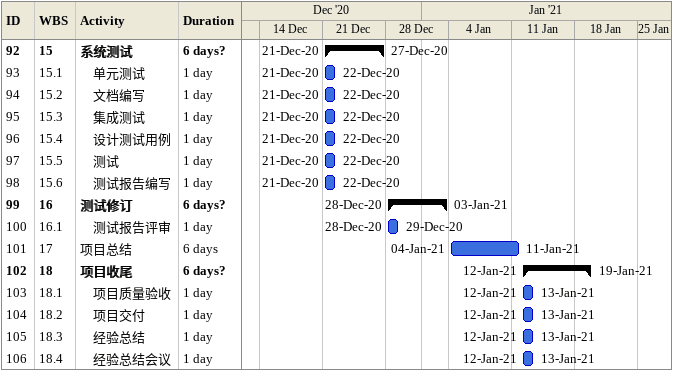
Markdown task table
| ID | WBS | Task | Duration | Start | Finish |
|---|---|---|---|---|---|
| 92 | 15 | **系统测试** | 6d? | 2020-12-21 | 2020-12-27 |
| 93 | 15.1 | 单元测试 | 1d | 2020-12-21 | 2020-12-22 |
| 94 | 15.2 | 文档编写 | 1d | 2020-12-21 | 2020-12-22 |
| 95 | 15.3 | 集成测试 | 1d | 2020-12-21 | 2020-12-22 |
| 96 | 15.4 | 设计测试用例 | 1d | 2020-12-21 | 2020-12-22 |
| 97 | 15.5 | 测试 | 1d | 2020-12-21 | 2020-12-22 |
| 98 | 15.6 | 测试报告编写 | 1d | 2020-12-21 | 2020-12-22 |
| 99 | 16 | **测试修订** | 6d? | 2020-12-28 | 2021-01-03 |
| 100 | 16.1 | 测试报告评审 | 1d | 2020-12-28 | 2020-12-29 |
| 101 | 17 | 项目总结 | 6d | 2021-01-04 | 2021-01-11 |
| 102 | 18 | **项目收尾** | 6d? | 2021-01-12 | 2021-01-19 |
| 103 | 18.1 | 项目质量验收 | 1d | 2021-01-12 | 2021-01-13 |
| 104 | 18.2 | 项目交付 | 1d | 2021-01-12 | 2021-01-13 |
| 105 | 18.3 | 经验总结 | 1d | 2021-01-12 | 2021-01-13 |
| 106 | 18.4 | 经验总结会议 | 1d | 2021-01-12 | 2021-01-13 |
